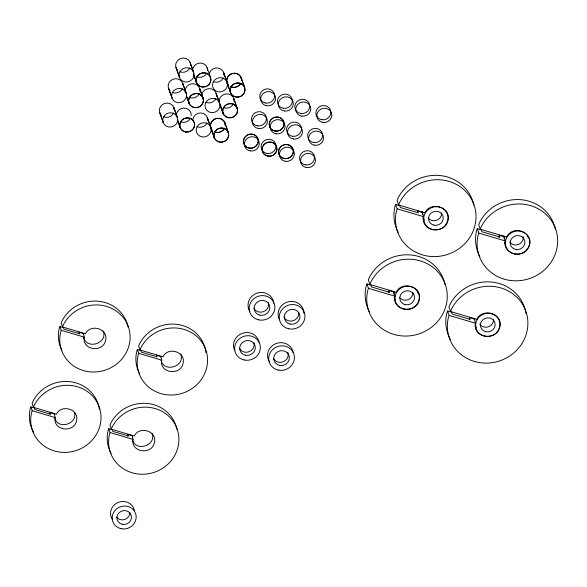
<?xml version="1.0" encoding="UTF-8"?>
<svg xmlns="http://www.w3.org/2000/svg" width="587" height="587" viewBox="0 0 587 587"><rect width="100%" height="100%" fill="white"/><g stroke="black" fill="none" stroke-linecap="round" stroke-linejoin="round"><path stroke-width="0.88" d="M49.866 414.246L50.034 412.573L54.378 413.864L55.178 417.548C52.639 430.55 73.771 433.463 76.457 421.084C79.861 409.146 61.386 403.761 56.411 414.173L33.466 407.356L32.102 403.511L32.703 401.846A35.389 33.312 -19.5 0 1 69.86 381.675A35.389 33.312 -19.5 0 1 99.342 409.22M78.944 333.864L79.106 332.191L83.449 333.482L84.249 337.165C81.71 350.168 102.842 353.08 105.528 340.702C108.918 328.867 90.486 323.217 85.482 333.79L62.538 326.974L61.173 323.129L61.774 321.463A35.389 33.312 -19.5 0 1 98.022 301.204A35.389 33.312 -19.5 0 1 128.12 327.128M127.746 436.082L127.907 434.417L132.251 435.701L133.051 439.384C130.512 452.386 151.644 455.299 154.337 442.921C157.72 431.085 139.288 425.436 134.284 436.009L111.339 429.2L109.974 425.348L110.576 423.682A35.389 33.312 -19.5 0 1 146.823 403.423A35.389 33.312 -19.5 0 1 176.922 429.346M156.391 356.867L156.56 355.201L160.904 356.485L161.704 360.169C159.165 373.171 180.297 376.084 182.983 363.705C186.373 351.87 167.941 346.22 162.937 356.793L139.992 349.984L138.627 346.132L139.229 344.466A35.389 33.312 -19.5 0 1 176.841 324.347A35.389 33.312 -19.5 0 1 205.986 352.714M388.645 292.737L388.873 290.448L393.848 291.922L394.757 296.142C391.852 311.029 416.058 314.368 419.14 300.192C423.014 286.632 401.904 280.168 396.174 292.275L369.891 284.468L368.328 280.065L369.018 278.157A40.532 38.162 -19.5 0 1 410.533 254.949A40.532 38.162 -19.5 0 1 445.012 284.636M417.467 212.494L417.614 210.968L422.589 212.443L423.506 216.662C420.6 231.549 444.799 234.888 447.881 220.712C451.763 207.152 430.653 200.688 424.915 212.795L398.639 204.988L397.076 200.585L397.766 198.677A40.532 38.162 -19.5 0 1 439.281 175.469A40.532 38.162 -19.5 0 1 473.76 205.157M469.262 319.79L469.49 317.494L474.465 318.976L475.382 323.188C472.469 338.083 496.675 341.421 499.757 327.238C503.639 313.685 482.529 307.214 476.791 319.328L450.515 311.521L448.952 307.111L449.642 305.203A40.532 38.162 -19.5 0 1 492.082 282.083A40.532 38.162 -19.5 0 1 525.937 313.436M499.023 237.508L499.251 235.211L504.226 236.693L505.143 240.905C502.487 253.584 521.608 259.249 527.838 248.609C537.222 234.367 513.896 222.833 506.552 237.038L480.269 229.238L478.713 224.828L479.403 222.921A40.532 38.162 -19.5 0 1 520.918 199.712A40.532 38.162 -19.5 0 1 555.397 229.407M54.202 414.51L54.378 413.864M83.273 334.128L83.449 333.482M132.082 436.346L132.251 435.701M160.728 357.131L160.904 356.485M393.848 291.922L393.767 294.16M422.589 212.443L422.515 214.681M474.267 319.71L474.465 318.976M504.226 236.693L504.152 238.924M50.034 412.573L50.607 414.202L34.934 409.543L34.354 407.921L30.884 406.886L30.282 408.552A35.389 33.312 -19.5 0 0 33.672 432.237M79.106 332.191L79.685 333.82L64.005 329.168L63.425 327.539L59.955 326.504L59.353 328.17A35.389 33.312 -19.5 0 0 61.899 350.322M30.884 406.886L32.241 410.731L31.639 412.397A35.389 33.312 -19.5 0 0 73.617 451.271A35.389 33.312 -19.5 0 0 93.296 396.878A35.389 33.312 -19.5 0 0 34.068 405.69L33.466 407.356M59.955 326.504L61.312 330.349L60.71 332.015A35.389 33.312 -19.5 0 0 102.688 370.889A35.389 33.312 -19.5 0 0 122.367 316.496A35.389 33.312 -19.5 0 0 63.139 325.315L62.538 326.974M127.907 434.417L128.487 436.038L112.807 431.386L112.234 429.757L108.756 428.723L108.155 430.388A35.389 33.312 -19.5 0 0 111.112 453.318M156.56 355.201L157.14 356.823L141.46 352.171L140.88 350.542L137.409 349.507L136.808 351.173A35.389 33.312 -19.5 0 0 139.765 374.102M108.756 428.723L110.121 432.575L109.52 434.233A35.389 33.312 -19.5 0 0 151.497 473.115A35.389 33.312 -19.5 0 0 171.169 418.714A35.389 33.312 -19.5 0 0 111.941 427.534L111.339 429.2M137.409 349.507L138.767 353.359L138.165 355.018A35.389 33.312 -19.5 0 0 180.143 393.899A35.389 33.312 -19.5 0 0 199.822 339.499A35.389 33.312 -19.5 0 0 140.594 348.318L139.992 349.984M388.873 290.448L389.533 292.311L371.571 286.977L370.911 285.113L366.934 283.932L366.244 285.84A40.532 38.162 -19.5 0 0 369.472 311.807M417.614 210.968L418.274 212.832L400.319 207.497L399.659 205.633L395.682 204.452L394.992 206.36A40.532 38.162 -19.5 0 0 398.221 232.327M366.934 283.932L368.489 288.334L367.807 290.242A40.532 38.162 -19.5 0 0 415.882 334.773A40.532 38.162 -19.5 0 0 438.416 272.463A40.532 38.162 -19.5 0 0 370.58 282.567L369.891 284.468M395.682 204.452L397.238 208.855L396.548 210.762A40.532 38.162 -19.5 0 0 444.63 255.294A40.532 38.162 -19.5 0 0 467.164 192.984A40.532 38.162 -19.5 0 0 399.329 203.087L398.639 204.988M469.49 317.494L470.15 319.357L452.195 314.023L451.535 312.159L447.551 310.978L446.861 312.886A40.532 38.162 -19.5 0 0 450.53 339.631M499.251 235.211L499.911 237.075L481.956 231.74L481.296 229.877L477.312 228.695L476.622 230.603A40.532 38.162 -19.5 0 0 479.85 256.57M447.551 310.978L449.114 315.388L448.424 317.296A40.532 38.162 -19.5 0 0 496.507 361.819A40.532 38.162 -19.5 0 0 519.04 299.517A40.532 38.162 -19.5 0 0 451.205 309.613L450.515 311.521M477.312 228.695L478.875 233.105L478.185 235.013A40.532 38.162 -19.5 0 0 526.268 279.537A40.532 38.162 -19.5 0 0 548.801 217.234A40.532 38.162 -19.5 0 0 480.958 227.33L480.269 229.238M397.238 208.855L423.506 216.662M478.875 233.105L505.143 240.905M368.489 288.334L394.757 296.142M449.114 315.388L475.382 323.188M61.312 330.349L84.249 337.165M138.767 353.359L161.704 360.169M110.121 432.575L133.051 439.384M32.241 410.731L55.178 417.548M423.946 219.604L424.24 220.235M160.992 360.359C164.301 373.259 185.653 366.266 180.679 353.961M132.339 439.575C135.656 452.474 157 445.482 152.026 433.177M83.537 337.356C86.847 350.256 108.199 343.263 103.224 330.951M54.833 418.531C58.612 430.139 78.13 423.755 74.373 412.177M241.25 77.814L244.691 87.522A7.543 7.103 -19.5 0 1 236.062 97.082A7.543 7.103 -19.5 0 1 231.975 85.482A7.543 7.103 -19.5 0 1 244.691 87.522M241.154 77.88L244.588 87.588A7.418 6.985 -19.5 0 1 236.084 96.98A7.418 6.985 -19.5 0 1 232.085 85.555A7.418 6.985 -19.5 0 1 244.588 87.588M233.773 98.506L237.207 108.213A7.543 7.103 -19.5 0 1 228.578 117.774A7.543 7.103 -19.5 0 1 224.491 106.174A7.543 7.103 -19.5 0 1 237.207 108.213M233.67 98.572L237.104 108.272A7.418 6.985 -19.5 0 1 228.6 117.671A7.418 6.985 -19.5 0 1 224.601 106.247A7.418 6.985 -19.5 0 1 237.104 108.272M223.662 72.59L227.096 82.297A7.543 7.103 -19.5 0 1 218.467 91.858A7.543 7.103 -19.5 0 1 214.38 80.258A7.543 7.103 -19.5 0 1 227.096 82.297M223.559 72.656L226.993 82.356M227.147 82.796L230.581 92.497M227.022 82.833L230.464 92.533M207.057 67.754L210.491 77.462A7.418 6.985 -19.5 0 1 201.987 86.854A7.418 6.985 -19.5 0 1 197.988 75.43A7.418 6.985 -19.5 0 1 210.491 77.462M216.177 93.282L219.611 102.982A7.543 7.103 -19.5 0 1 210.982 112.55A7.543 7.103 -19.5 0 1 206.895 100.942A7.543 7.103 -19.5 0 1 219.611 102.982M216.075 93.348L219.509 103.048M219.663 103.481L223.097 113.188M219.545 103.525L222.979 113.225M224.96 122.874L228.394 132.574A7.543 7.103 -19.5 0 1 219.765 142.135A7.543 7.103 -19.5 0 1 215.678 130.534A7.543 7.103 -19.5 0 1 228.394 132.574M224.858 122.94L228.292 132.64A7.418 6.985 -19.5 0 1 219.787 142.032A7.418 6.985 -19.5 0 1 215.789 130.615A7.418 6.985 -19.5 0 1 228.292 132.64M199.675 88.38L203.109 98.08A7.543 7.103 -19.5 0 1 194.48 107.648A7.543 7.103 -19.5 0 1 190.393 96.048A7.543 7.103 -19.5 0 1 203.109 98.08M199.573 88.446L203.007 98.146A7.418 6.985 -19.5 0 1 194.502 107.538A7.418 6.985 -19.5 0 1 190.504 96.121A7.418 6.985 -19.5 0 1 203.007 98.146M190.239 62.662L193.673 72.37A7.543 7.103 -19.5 0 1 185.044 81.931A7.543 7.103 -19.5 0 1 180.957 70.33A7.543 7.103 -19.5 0 1 193.673 72.37M190.137 62.728L193.571 72.436M193.336 73.478L196.491 82.371M193.791 75.129L196.366 82.407M207.365 117.642L210.799 127.35A7.543 7.103 -19.5 0 1 202.17 136.91A7.543 7.103 -19.5 0 1 198.083 125.31A7.543 7.103 -19.5 0 1 210.799 127.35M207.262 117.708L210.696 127.416M210.85 127.849L214.284 137.549M211.019 128.692L214.167 137.593M182.755 83.354L186.189 93.054A7.543 7.103 -19.5 0 1 177.56 102.622A7.543 7.103 -19.5 0 1 173.473 91.022A7.543 7.103 -19.5 0 1 186.189 93.054M182.652 83.42L186.086 93.12M186.424 95.784L189.007 103.063M186.306 95.82L188.882 103.099M176.129 67.637L179.563 77.345M176.012 67.681L179.446 77.381M168.645 88.329L172.086 98.036M168.528 88.373L171.962 98.073M173.943 107.722L177.377 117.422A7.543 7.103 -19.5 0 1 168.748 126.983A7.543 7.103 -19.5 0 1 164.661 115.382A7.543 7.103 -19.5 0 1 177.377 117.422M173.84 107.788L177.274 117.488M177.619 120.144L180.194 127.423M177.494 120.188L180.07 127.467M159.833 112.697L163.274 122.397M159.715 112.733L163.149 122.441M192.558 70.11A7.543 7.103 -19.5 0 1 200.563 63.051A7.543 7.103 -19.5 0 1 207.512 70.557M206.837 72.979A7.543 7.103 -19.5 0 1 196.682 76.706M209.126 74.351A7.543 7.103 -19.5 0 1 217.41 67.967A7.543 7.103 -19.5 0 1 224.014 75.459M223.331 77.88A7.543 7.103 -19.5 0 1 213.184 81.608M228.079 84.748A7.543 7.103 -19.5 0 1 232.136 73.507A7.543 7.103 -19.5 0 1 241.602 80.683M240.839 83.288A7.543 7.103 -19.5 0 1 230.192 86.538M228.145 84.631A7.418 6.985 -19.5 0 1 231.762 73.771A7.418 6.985 -19.5 0 1 241.514 79.788M240.831 83.075A7.418 6.985 -19.5 0 1 230.361 86.509M177.061 69.596A7.543 7.103 -19.5 0 1 181.119 58.355A7.543 7.103 -19.5 0 1 190.592 65.531M189.909 67.953A7.543 7.103 -19.5 0 1 179.761 71.68M170.047 90.824A7.543 7.103 -19.5 0 1 172.93 79.296A7.543 7.103 -19.5 0 1 183.137 85.504M182.432 88.644A7.543 7.103 -19.5 0 1 172.277 92.372M221.064 105.976A7.543 7.103 -19.5 0 1 224.3 94.316A7.543 7.103 -19.5 0 1 234.125 101.375M233.443 103.796A7.543 7.103 -19.5 0 1 223.295 107.524M201.576 95.703A7.543 7.103 -19.5 0 1 209.581 88.637A7.543 7.103 -19.5 0 1 216.53 96.151M215.855 98.572A7.543 7.103 -19.5 0 1 205.699 102.299M185.25 92.731A7.543 7.103 -19.5 0 1 192.059 83.772A7.543 7.103 -19.5 0 1 200.028 91.249M199.353 93.671A7.543 7.103 -19.5 0 1 189.197 97.398M176.32 116.446A7.543 7.103 -19.5 0 1 183.592 108.111A7.543 7.103 -19.5 0 1 191.215 115.61M190.54 118.031A7.543 7.103 -19.5 0 1 180.385 121.758M192.763 120.709A7.543 7.103 -19.5 0 1 200.292 113.005A7.543 7.103 -19.5 0 1 207.732 120.24M207.042 122.932A7.543 7.103 -19.5 0 1 196.887 126.66M212.252 130.343A7.543 7.103 -19.5 0 1 215.128 118.816A7.543 7.103 -19.5 0 1 225.342 125.024M224.542 128.34A7.543 7.103 -19.5 0 1 214.482 131.892M211.115 128.48A7.418 6.985 -19.5 0 1 216.508 118.53A7.418 6.985 -19.5 0 1 225.217 125.479M224.535 128.127A7.418 6.985 -19.5 0 1 214.732 131.877M161.234 115.191A7.543 7.103 -19.5 0 1 164.331 103.576A7.543 7.103 -19.5 0 1 174.31 110.312M173.62 113.005A7.543 7.103 -19.5 0 1 163.465 116.74M476.365 327.487A12.254 11.535 -19.5 0 1 475.697 326.57M474.039 319.321A12.254 11.535 -19.5 0 1 474.245 318.169M493.506 319.592A7.426 6.993 -19.5 0 1 488.201 326.893A7.426 6.993 -19.5 0 1 479.718 323.929M528.029 236.568A12.254 11.535 -19.5 0 1 528.065 237.684M505.458 244.287A12.254 11.535 -19.5 0 1 504.468 242.35M503.8 237.038A12.254 11.535 -19.5 0 1 504.006 235.886M523.193 236.62A7.426 6.993 -19.5 0 1 518.629 244.368A7.426 6.993 -19.5 0 1 509.846 242.182M423.829 220.037A12.254 11.535 -19.5 0 1 422.838 218.1M422.17 212.795A12.254 11.535 -19.5 0 1 422.369 211.636M441.629 213.059A7.426 6.993 -19.5 0 1 436.655 220.25A7.426 6.993 -19.5 0 1 428.216 217.938M417.651 291.805A12.254 11.535 -19.5 0 1 417.687 292.913M395.08 299.517A12.254 11.535 -19.5 0 1 394.09 297.58M393.422 292.275A12.254 11.535 -19.5 0 1 393.62 291.115M412.881 292.539A7.426 6.993 -19.5 0 1 407.906 299.73A7.426 6.993 -19.5 0 1 399.468 297.418M269.404 361.687A12.958 12.202 -19.5 0 1 275.941 343.615A12.958 12.202 -19.5 0 1 293.126 352.398M287.806 352.229A7.858 7.396 -19.5 0 1 283.352 361.761A7.858 7.396 -19.5 0 1 273.337 358.305M234.756 350.556A12.958 12.202 -19.5 0 1 242.468 333.291A12.958 12.202 -19.5 0 1 259.065 342.28M253.951 342.771A7.858 7.396 -19.5 0 1 248.954 351.782A7.858 7.396 -19.5 0 1 239.276 348.194M249.849 311.462A12.958 12.202 -19.5 0 1 256.952 293.184A12.958 12.202 -19.5 0 1 273.725 303.303M268.457 302.657A7.858 7.396 -19.5 0 1 263.46 311.675A7.858 7.396 -19.5 0 1 253.782 308.087M279.353 319.387A12.958 12.202 -19.5 0 1 288.239 301.777A12.958 12.202 -19.5 0 1 303.853 313.414M298.695 312.291A7.858 7.396 -19.5 0 1 293.199 320.729A7.858 7.396 -19.5 0 1 283.873 317.024M112.256 519.209A12.092 11.38 -19.5 0 1 118.89 502.156A12.092 11.38 -19.5 0 1 134.533 511.593M129.83 512.319A7.33 6.905 -19.5 0 1 124.921 519.414A7.33 6.905 -19.5 0 1 116.586 517.132M201.965 86.957A7.543 7.103 -19.5 0 0 210.594 77.396A7.543 7.103 -19.5 0 0 197.878 75.356A7.543 7.103 -19.5 0 0 201.965 86.957M185.675 132.009A7.543 7.103 -19.5 0 0 194.297 122.448A7.543 7.103 -19.5 0 0 181.581 120.408A7.543 7.103 -19.5 0 0 185.675 132.009M185.69 131.906A7.418 6.985 -19.5 0 0 194.194 122.514A7.418 6.985 -19.5 0 0 181.691 120.489A7.418 6.985 -19.5 0 0 185.69 131.906M284.321 111.002A7.543 7.103 -19.5 0 0 292.95 101.441A7.543 7.103 -19.5 0 0 280.234 99.401A7.543 7.103 -19.5 0 0 284.321 111.002M283.367 108.309A7.543 7.103 -19.5 0 0 291.996 98.748A7.543 7.103 -19.5 0 0 279.28 96.708A7.543 7.103 -19.5 0 0 283.367 108.309M301.711 116.167A7.543 7.103 -19.5 0 0 310.34 106.607A7.543 7.103 -19.5 0 0 297.624 104.567A7.543 7.103 -19.5 0 0 301.711 116.167M300.757 113.474A7.543 7.103 -19.5 0 0 309.386 103.914A7.543 7.103 -19.5 0 0 296.67 101.874A7.543 7.103 -19.5 0 0 300.757 113.474M322.813 122.434A7.543 7.103 -19.5 0 0 331.442 112.873A7.543 7.103 -19.5 0 0 318.726 110.833A7.543 7.103 -19.5 0 0 322.813 122.434M321.859 119.741A7.543 7.103 -19.5 0 0 330.488 110.18A7.543 7.103 -19.5 0 0 317.772 108.14A7.543 7.103 -19.5 0 0 321.859 119.741M266.645 105.755A7.543 7.103 -19.5 0 0 275.266 96.195A7.543 7.103 -19.5 0 0 262.558 94.155A7.543 7.103 -19.5 0 0 266.645 105.755M265.691 103.063A7.543 7.103 -19.5 0 0 274.312 93.494A7.543 7.103 -19.5 0 0 261.604 91.455A7.543 7.103 -19.5 0 0 265.691 103.063M258.39 128.56A7.543 7.103 -19.5 0 0 267.019 119A7.543 7.103 -19.5 0 0 254.303 116.96A7.543 7.103 -19.5 0 0 258.39 128.56M257.436 125.867A7.543 7.103 -19.5 0 0 266.065 116.307A7.543 7.103 -19.5 0 0 253.349 114.267A7.543 7.103 -19.5 0 0 257.436 125.867M314.566 145.246A7.543 7.103 -19.5 0 0 323.195 135.685A7.543 7.103 -19.5 0 0 310.479 133.645A7.543 7.103 -19.5 0 0 314.566 145.246M313.612 142.553A7.543 7.103 -19.5 0 0 322.241 132.992A7.543 7.103 -19.5 0 0 309.525 130.952A7.543 7.103 -19.5 0 0 313.612 142.553M293.463 138.98A7.543 7.103 -19.5 0 0 302.092 129.419A7.543 7.103 -19.5 0 0 289.376 127.379A7.543 7.103 -19.5 0 0 293.463 138.98M292.509 136.287A7.543 7.103 -19.5 0 0 301.138 126.719A7.543 7.103 -19.5 0 0 288.422 124.686A7.543 7.103 -19.5 0 0 292.509 136.287M276.073 133.814A7.543 7.103 -19.5 0 0 284.695 124.253A7.543 7.103 -19.5 0 0 271.986 122.213A7.543 7.103 -19.5 0 0 276.073 133.814M275.12 131.121A7.543 7.103 -19.5 0 0 283.741 121.553A7.543 7.103 -19.5 0 0 271.033 119.521A7.543 7.103 -19.5 0 0 275.12 131.121M275.142 131.018A7.418 6.985 -19.5 0 0 283.638 121.619A7.418 6.985 -19.5 0 0 271.135 119.594A7.418 6.985 -19.5 0 0 275.142 131.018M267.988 156.164A7.543 7.103 -19.5 0 0 276.616 146.603A7.543 7.103 -19.5 0 0 263.901 144.563A7.543 7.103 -19.5 0 0 267.988 156.164M268.01 156.061A7.418 6.985 -19.5 0 0 276.514 146.669A7.418 6.985 -19.5 0 0 264.011 144.644A7.418 6.985 -19.5 0 0 268.01 156.061M267.034 153.471A7.543 7.103 -19.5 0 0 275.663 143.91A7.543 7.103 -19.5 0 0 262.947 141.871A7.543 7.103 -19.5 0 0 267.034 153.471M285.377 161.33A7.543 7.103 -19.5 0 0 294.006 151.769A7.543 7.103 -19.5 0 0 281.29 149.729A7.543 7.103 -19.5 0 0 285.377 161.33M284.424 158.637A7.543 7.103 -19.5 0 0 293.052 149.076A7.543 7.103 -19.5 0 0 280.337 147.036A7.543 7.103 -19.5 0 0 284.424 158.637M284.446 158.534A7.418 6.985 -19.5 0 0 292.95 149.142A7.418 6.985 -19.5 0 0 280.447 147.11A7.418 6.985 -19.5 0 0 284.446 158.534M306.48 167.596A7.543 7.103 -19.5 0 0 315.109 158.035A7.543 7.103 -19.5 0 0 302.393 155.995A7.543 7.103 -19.5 0 0 306.48 167.596M305.526 164.903A7.543 7.103 -19.5 0 0 314.155 155.342A7.543 7.103 -19.5 0 0 301.439 153.302A7.543 7.103 -19.5 0 0 305.526 164.903M250.311 150.918A7.543 7.103 -19.5 0 0 258.933 141.35A7.543 7.103 -19.5 0 0 246.224 139.31A7.543 7.103 -19.5 0 0 250.311 150.918M249.358 148.218A7.543 7.103 -19.5 0 0 257.979 138.657A7.543 7.103 -19.5 0 0 245.271 136.617A7.543 7.103 -19.5 0 0 249.358 148.218M249.38 148.115A7.418 6.985 -19.5 0 0 257.876 138.723A7.418 6.985 -19.5 0 0 245.373 136.698A7.418 6.985 -19.5 0 0 249.38 148.115M484.635 336.175A12.254 11.535 -19.5 0 0 499.53 321.419A12.254 11.535 -19.5 0 0 479.168 316.958A12.254 11.535 -19.5 0 0 484.635 336.175M485.743 331.692A7.426 6.993 -19.5 0 0 494.936 322.887A7.426 6.993 -19.5 0 0 482.646 319.974A7.426 6.993 -19.5 0 0 485.743 331.692M514.388 253.892A12.254 11.535 -19.5 0 0 529.291 239.136A12.254 11.535 -19.5 0 0 508.929 234.675A12.254 11.535 -19.5 0 0 514.388 253.892M515.503 249.409A7.426 6.993 -19.5 0 0 524.697 240.604A7.426 6.993 -19.5 0 0 512.407 237.691A7.426 6.993 -19.5 0 0 515.503 249.409M432.758 229.649A12.254 11.535 -19.5 0 0 447.661 214.886A12.254 11.535 -19.5 0 0 427.292 210.432A12.254 11.535 -19.5 0 0 432.758 229.649M433.874 225.159A7.426 6.993 -19.5 0 0 443.06 216.361A7.426 6.993 -19.5 0 0 430.777 213.448A7.426 6.993 -19.5 0 0 433.874 225.159M404.01 309.129A12.254 11.535 -19.5 0 0 418.913 294.366A12.254 11.535 -19.5 0 0 398.544 289.912A12.254 11.535 -19.5 0 0 404.01 309.129M405.125 304.638A7.426 6.993 -19.5 0 0 414.312 295.841A7.426 6.993 -19.5 0 0 402.029 292.928A7.426 6.993 -19.5 0 0 405.125 304.638M278.223 370.089A12.958 12.202 -19.5 0 0 293.992 354.467A12.958 12.202 -19.5 0 0 272.441 349.757A12.958 12.202 -19.5 0 0 278.223 370.089M279.405 365.334A7.858 7.396 -19.5 0 0 289.127 356.023A7.858 7.396 -19.5 0 0 276.125 352.948A7.858 7.396 -19.5 0 0 279.405 365.334M244.163 359.97A12.958 12.202 -19.5 0 0 259.931 344.356A12.958 12.202 -19.5 0 0 238.381 339.638A12.958 12.202 -19.5 0 0 244.163 359.97M245.344 355.223A7.858 7.396 -19.5 0 0 255.066 345.912A7.858 7.396 -19.5 0 0 242.064 342.83A7.858 7.396 -19.5 0 0 245.344 355.223M258.669 319.864A12.958 12.202 -19.5 0 0 274.437 304.242A12.958 12.202 -19.5 0 0 252.887 299.531A12.958 12.202 -19.5 0 0 258.669 319.864M259.85 315.116A7.858 7.396 -19.5 0 0 269.572 305.798A7.858 7.396 -19.5 0 0 256.57 302.723A7.858 7.396 -19.5 0 0 259.85 315.116M288.76 328.801A12.958 12.202 -19.5 0 0 304.528 313.179A12.958 12.202 -19.5 0 0 282.978 308.469A12.958 12.202 -19.5 0 0 288.76 328.801M289.941 324.053A7.858 7.396 -19.5 0 0 299.663 314.735A7.858 7.396 -19.5 0 0 286.661 311.66A7.858 7.396 -19.5 0 0 289.941 324.053M121.069 528.689A12.092 11.38 -19.5 0 0 135.78 514.124A12.092 11.38 -19.5 0 0 115.676 509.721A12.092 11.38 -19.5 0 0 121.069 528.689M122.169 524.264A7.33 6.905 -19.5 0 0 131.246 515.569A7.33 6.905 -19.5 0 0 119.117 512.7A7.33 6.905 -19.5 0 0 122.169 524.264"/></g></svg>
